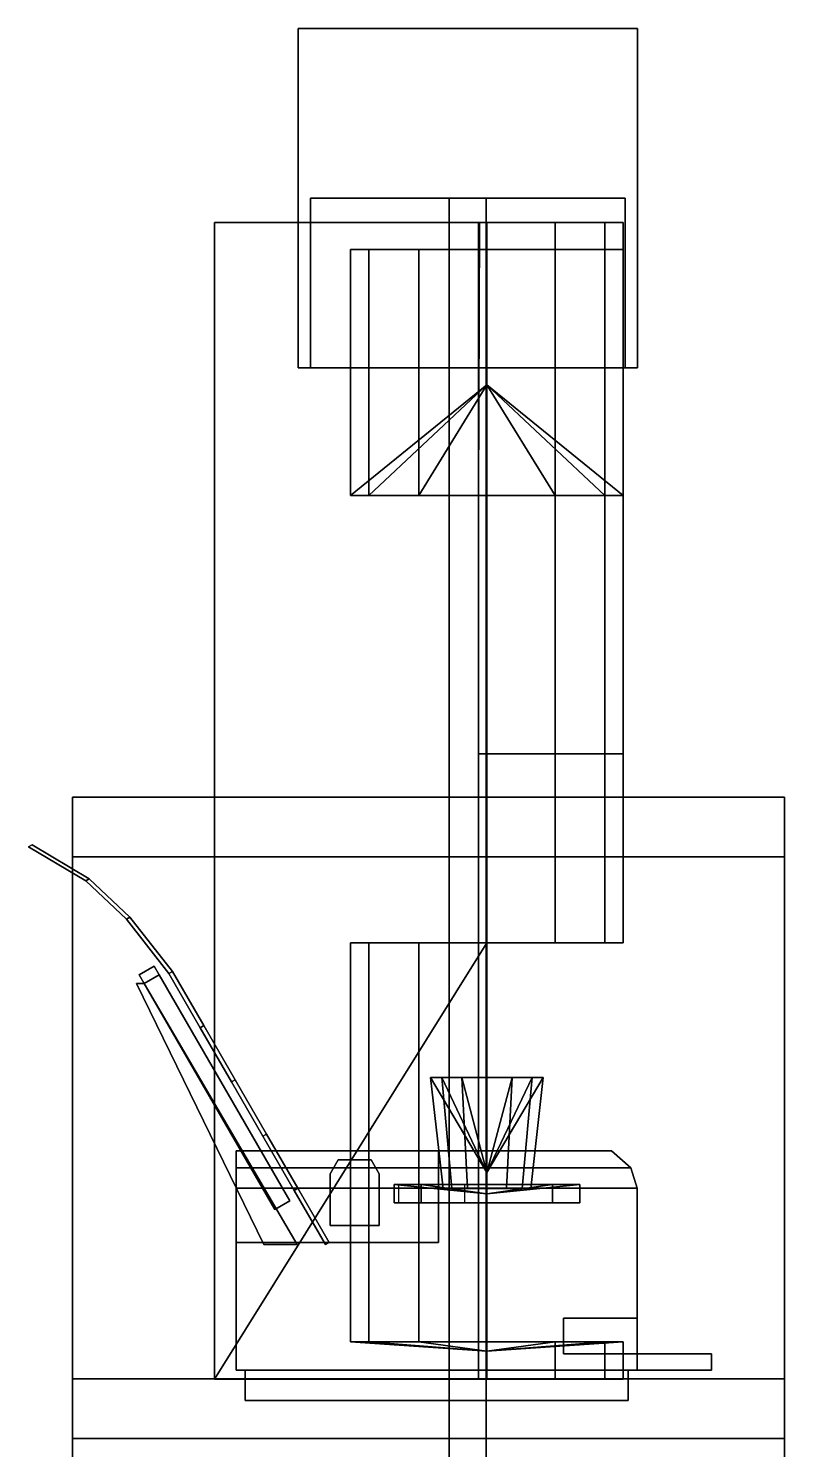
# Model space of a CAD drawing. Extents: x -252 to 252, y 0 to 101.
# Drawn here: x -247.13 to -225.05, y 41.83 to 83.36 of the extents above; entities that cross this region are included whole.
import ezdxf

# ---------------------------------------------------------------- set-up
doc = ezdxf.new("R2010")
doc.units = 0

msp = doc.modelspace()

# ---------------------------------------------------------------- linework, layer by layer
for points in [[(-239.258347, 83.360451, 31.306767), (-229.342545, 83.360451, 31.306767), (-229.342545, 73.444664, 31.306767), (-239.258347, 73.444664, 31.306767)], [(-239.258347, 83.360451, 21.390999), (-229.342545, 83.360451, 21.390999), (-229.342545, 83.360451, 31.306767), (-239.258347, 83.360451, 31.306767)], [(-239.258347, 73.444664, 21.390999), (-229.342545, 73.444664, 21.390999), (-229.342545, 83.360451, 21.390999), (-239.258347, 83.360451, 21.390999)], [(-239.258347, 83.360451, 21.390999), (-239.258347, 83.360451, 31.306767), (-239.258347, 73.444664, 31.306767), (-239.258347, 73.444664, 21.390999)], [(-229.342545, 83.360451, 31.306767), (-229.342545, 83.360451, 21.390999), (-229.342545, 73.444664, 21.390999), (-229.342545, 73.444664, 31.306767)], [(-238.8983, 78.397446, 30.946781), (-229.702591, 78.397446, 30.946781), (-229.702591, 78.397446, 21.751041), (-238.8983, 78.397446, 21.751041)], [(-238.8983, 78.397446, 21.751041), (-229.702591, 78.397446, 21.751041), (-229.702591, 73.444664, 21.751041), (-238.8983, 73.444664, 21.751041)], [(-229.702591, 78.397446, 30.946781), (-238.8983, 78.397446, 30.946781), (-238.8983, 73.444664, 30.946781), (-229.702591, 73.444664, 30.946781)], [(-238.8983, 78.397446, 30.946781), (-238.8983, 78.397446, 21.751041), (-238.8983, 73.444664, 21.751041), (-238.8983, 73.444664, 30.946781)], [(-234.840439, 78.402542, 26.888859), (-233.760483, 78.402542, 26.888859), (-233.760483, 0.795374, 26.888859), (-234.840439, 0.795374, 26.888859)], [(-233.760483, 78.402542, 25.808903), (-234.840439, 78.402542, 25.808903), (-234.840439, 0.795374, 25.808903), (-233.760483, 0.795374, 25.808903)], [(-234.840439, 78.402542, 25.808903), (-234.840439, 78.402542, 26.888859), (-234.840439, 0.795374, 26.888859), (-234.840439, 0.795374, 25.808903)], [(-233.760483, 78.402542, 26.888859), (-233.760483, 78.402542, 25.808903), (-233.760483, 0.795374, 25.808903), (-233.760483, 0.795374, 26.888859)], [(-229.702591, 78.397446, 21.751041), (-229.702591, 78.397446, 30.946781), (-229.702591, 73.444664, 30.946781), (-229.702591, 73.444664, 21.751041)], [(-241.703384, 77.684875, 114.894073), (-241.703384, 43.887341, 114.894073), (-241.703354, 43.887341, 98.901199), (-241.703354, 77.684875, 98.901199)], [(-241.703384, 77.684875, 114.894073), (-233.741776, 77.684875, 113.891876), (-233.741776, 77.684875, 114.894073)], [(-241.703384, 77.684875, 114.894073), (-233.741806, 77.684875, 105.930298), (-233.741776, 77.684875, 113.891876)], [(-233.961746, 77.684875, 104.236099), (-233.741806, 77.684875, 105.930298), (-241.703384, 77.684875, 114.894073)], [(-241.703354, 77.684875, 98.901199), (-233.961746, 77.684875, 104.236099), (-241.703384, 77.684875, 114.894073)], [(-241.703384, 77.684875, 114.894073), (-233.741776, 77.684875, 114.894073), (-233.741776, 56.64183, 114.894073), (-241.703384, 43.887341, 114.894073)], [(-233.741806, 77.684875, 98.901199), (-241.703354, 77.684875, 98.901199), (-241.703354, 43.887341, 98.901199), (-233.741806, 43.887341, 98.901199)], [(-233.961746, 77.684875, 104.236099), (-241.703354, 77.684875, 98.901199), (-233.992569, 77.684875, 100.777084)], [(-233.741806, 77.684875, 98.901199), (-233.992569, 77.684875, 100.777084), (-241.703354, 77.684875, 98.901199)], [(-233.992569, 77.684875, 100.777084), (-233.741776, 77.684875, 100.777084), (-233.741776, 69.715149, 100.777084), (-233.992569, 69.715149, 100.777084)], [(-233.992569, 69.715149, 104.257904), (-233.741776, 69.715149, 104.257889), (-233.741776, 77.684875, 104.257889), (-233.961746, 77.684875, 104.236099)], [(-233.992569, 77.684875, 100.777084), (-233.992569, 69.715149, 100.777084), (-233.992569, 69.715149, 104.257904), (-233.961746, 77.684875, 104.236099)], [(-233.992569, 77.684875, 100.777084), (-233.741806, 77.684875, 98.901199), (-233.741776, 77.684875, 100.777084)], [(-233.741806, 77.684875, 105.930298), (-233.961746, 77.684875, 104.236099), (-233.741776, 77.684875, 104.257889)], [(-233.741776, 77.684875, 104.257889), (-233.741776, 69.715149, 104.257889), (-233.741806, 69.715149, 105.930298), (-233.741806, 76.903999, 105.930298)], [(-233.741776, 69.715149, 100.777084), (-233.741806, 77.684875, 98.901199), (-233.741806, 43.887341, 98.901199), (-233.741776, 62.165161, 100.777084)], [(-233.741776, 69.715149, 100.777084), (-233.741776, 77.684875, 100.777084), (-233.741806, 77.684875, 98.901199)], [(-233.741776, 77.684875, 104.257889), (-233.741806, 76.903999, 105.930298), (-233.741806, 77.684875, 105.930298)], [(-231.751389, 76.903999, 106.463638), (-231.751389, 77.684875, 106.463638), (-233.741806, 77.684875, 105.930298), (-233.741806, 76.903999, 105.930298)], [(-233.741806, 77.684875, 105.930298), (-231.751389, 77.684875, 106.463638), (-231.751419, 77.684875, 113.358566), (-233.741776, 77.684875, 113.891876)], [(-233.741776, 76.903999, 113.891876), (-233.741776, 69.715149, 113.891876), (-233.741776, 77.684875, 114.894073)], [(-233.741776, 76.903999, 113.891876), (-233.741776, 77.684875, 114.894073), (-233.741776, 77.684875, 113.891876)], [(-233.741776, 77.684875, 114.894073), (-233.741776, 69.715149, 113.891876), (-233.741776, 62.165161, 113.891876), (-233.741776, 56.64183, 114.894073)], [(-233.741776, 76.903999, 113.891876), (-233.741776, 77.684875, 113.891876), (-231.751419, 77.684875, 113.358566), (-231.751419, 76.903999, 113.358566)], [(-231.751419, 76.903999, 113.358566), (-231.751419, 77.684875, 113.358566), (-230.294327, 77.684875, 111.901489), (-230.294327, 76.903999, 111.901489)], [(-231.751389, 77.684875, 106.463638), (-230.294327, 77.684875, 107.920685), (-230.294327, 77.684875, 111.901489), (-231.751419, 77.684875, 113.358566)], [(-230.294327, 76.903999, 107.920685), (-230.294327, 77.684875, 107.920685), (-231.751389, 77.684875, 106.463638), (-231.751389, 76.903999, 106.463638)], [(-230.294327, 76.903999, 111.901489), (-230.294327, 77.684875, 111.901489), (-229.761002, 77.684875, 109.911087), (-229.761002, 76.903999, 109.911087)], [(-229.761002, 76.903999, 109.911087), (-229.761002, 77.684875, 109.911087), (-230.294327, 77.684875, 107.920685), (-230.294327, 76.903999, 107.920685)], [(-230.294327, 77.684875, 111.901489), (-230.294327, 77.684875, 107.920685), (-229.761002, 77.684875, 109.911087)], [(-237.189285, 76.903999, 107.9207), (-237.189285, 69.715149, 107.9207), (-237.722549, 69.715149, 109.911087), (-237.722549, 76.903999, 109.911087)], [(-237.722549, 76.903999, 109.911087), (-237.722549, 69.715149, 109.911087), (-237.189255, 69.715149, 111.901489), (-237.189255, 76.903999, 111.901489)], [(-233.741776, 76.903999, 109.911087), (-237.189285, 76.903999, 107.9207), (-237.722549, 76.903999, 109.911087)], [(-233.741776, 76.903999, 109.911087), (-237.722549, 76.903999, 109.911087), (-237.189255, 76.903999, 111.901489)], [(-235.732193, 76.903999, 106.463638), (-235.732193, 69.715149, 106.463638), (-237.189285, 69.715149, 107.9207), (-237.189285, 76.903999, 107.9207)], [(-233.741776, 76.903999, 109.911087), (-235.732193, 76.903999, 106.463638), (-237.189285, 76.903999, 107.9207)], [(-237.189255, 76.903999, 111.901489), (-237.189255, 69.715149, 111.901489), (-235.732193, 69.715149, 113.358551), (-235.732193, 76.903999, 113.358551)], [(-233.741776, 76.903999, 109.911087), (-237.189255, 76.903999, 111.901489), (-235.732193, 76.903999, 113.358551)], [(-233.741806, 76.903999, 105.930298), (-233.741806, 69.715149, 105.930298), (-235.732193, 69.715149, 106.463638), (-235.732193, 76.903999, 106.463638)], [(-235.732193, 76.903999, 113.358551), (-235.732193, 69.715149, 113.358551), (-233.741776, 69.715149, 113.891876), (-233.741776, 76.903999, 113.891876)], [(-233.741776, 76.903999, 109.911087), (-235.732193, 76.903999, 113.358551), (-233.741776, 76.903999, 113.891876)], [(-233.741776, 76.903999, 109.911087), (-233.741806, 76.903999, 105.930298), (-235.732193, 76.903999, 106.463638)], [(-233.741806, 76.903999, 105.930298), (-233.741806, 69.715149, 105.930298), (-231.751389, 69.715149, 106.463638), (-231.751389, 76.903999, 106.463638)], [(-233.741776, 76.903999, 109.911087), (-231.751389, 76.903999, 106.463638), (-233.741806, 76.903999, 105.930298)], [(-231.751419, 76.903999, 113.358566), (-231.751419, 69.715149, 113.358566), (-233.741776, 69.715149, 113.891876), (-233.741776, 76.903999, 113.891876)], [(-233.741776, 76.903999, 109.911087), (-233.741776, 76.903999, 113.891876), (-231.751419, 76.903999, 113.358566)], [(-233.741776, 76.903999, 109.911087), (-231.751419, 76.903999, 113.358566), (-230.294327, 76.903999, 111.901489)], [(-233.741776, 76.903999, 109.911087), (-230.294327, 76.903999, 111.901489), (-229.761002, 76.903999, 109.911087)], [(-233.741776, 76.903999, 109.911087), (-229.761002, 76.903999, 109.911087), (-230.294327, 76.903999, 107.920685)], [(-233.741776, 76.903999, 109.911087), (-230.294327, 76.903999, 107.920685), (-231.751389, 76.903999, 106.463638)], [(-230.294327, 76.903999, 111.901489), (-230.294327, 69.715149, 111.901489), (-231.751419, 69.715149, 113.358566), (-231.751419, 76.903999, 113.358566)], [(-231.751389, 76.903999, 106.463638), (-231.751389, 69.715149, 106.463638), (-230.294327, 69.715149, 107.920685), (-230.294327, 76.903999, 107.920685)], [(-229.761002, 76.903999, 109.911087), (-229.761002, 69.715149, 109.911087), (-230.294327, 69.715149, 111.901489), (-230.294327, 76.903999, 111.901489)], [(-230.294327, 76.903999, 107.920685), (-230.294327, 69.715149, 107.920685), (-229.761002, 69.715149, 109.911087), (-229.761002, 76.903999, 109.911087)], [(-238.8983, 73.444664, 21.751041), (-229.702591, 73.444664, 21.751041), (-229.342545, 73.444664, 21.390999), (-239.258347, 73.444664, 21.390999)], [(-229.702591, 73.444664, 30.946781), (-238.8983, 73.444664, 30.946781), (-239.258347, 73.444664, 31.306767), (-229.342545, 73.444664, 31.306767)], [(-238.8983, 73.444664, 30.946781), (-238.8983, 73.444664, 21.751041), (-239.258347, 73.444664, 21.390999), (-239.258347, 73.444664, 31.306767)], [(-229.702591, 73.444664, 21.751041), (-229.702591, 73.444664, 30.946781), (-229.342545, 73.444664, 31.306767), (-229.342545, 73.444664, 21.390999)], [(-233.741776, 72.946381, 109.911087), (-237.189255, 69.715149, 111.901489), (-237.722549, 69.715149, 109.911087)], [(-233.741776, 72.946381, 109.911087), (-237.722549, 69.715149, 109.911087), (-237.189285, 69.715149, 107.9207)], [(-233.741776, 72.946381, 109.911087), (-237.189285, 69.715149, 107.9207), (-235.732193, 69.715149, 106.463638)], [(-233.741776, 72.946381, 109.911087), (-235.732193, 69.715149, 113.358551), (-237.189255, 69.715149, 111.901489)], [(-233.741776, 72.946381, 109.911087), (-233.741776, 69.715149, 113.891876), (-235.732193, 69.715149, 113.358551)], [(-233.741776, 72.946381, 109.911087), (-235.732193, 69.715149, 106.463638), (-233.741806, 69.715149, 105.930298)], [(-233.741776, 72.946381, 109.911087), (-233.741806, 69.715149, 105.930298), (-231.751389, 69.715149, 106.463638)], [(-233.741776, 72.946381, 109.911087), (-231.751389, 69.715149, 106.463638), (-230.294327, 69.715149, 107.920685)], [(-233.741776, 72.946381, 109.911087), (-230.294327, 69.715149, 107.920685), (-229.761002, 69.715149, 109.911087)], [(-233.741776, 72.946381, 109.911087), (-231.751419, 69.715149, 113.358566), (-233.741776, 69.715149, 113.891876)], [(-233.741776, 72.946381, 109.911087), (-230.294327, 69.715149, 111.901489), (-231.751419, 69.715149, 113.358566)], [(-233.741776, 72.946381, 109.911087), (-229.761002, 69.715149, 109.911087), (-230.294327, 69.715149, 111.901489)], [(-233.992569, 62.165161, 104.257904), (-233.741776, 62.165161, 104.257889), (-233.741776, 69.715149, 104.257889), (-233.992569, 69.715149, 104.257904)], [(-233.992569, 62.165161, 100.777084), (-233.992569, 62.165161, 104.257904), (-233.992569, 69.715149, 104.257904), (-233.992569, 69.715149, 100.777084)], [(-233.992569, 69.715149, 100.777084), (-233.741776, 69.715149, 100.777084), (-233.741776, 62.165161, 100.777084), (-233.992569, 62.165161, 100.777084)], [(-233.741776, 69.715149, 104.257889), (-233.741776, 62.165161, 104.257889), (-233.741806, 62.165161, 105.930298), (-233.741806, 69.715149, 105.930298)], [(-233.741806, 69.715149, 105.930298), (-233.741806, 62.165161, 105.930298), (-231.751389, 62.165161, 106.463638), (-231.751389, 69.715149, 106.463638)], [(-231.751419, 69.715149, 113.358566), (-231.751419, 62.165161, 113.358566), (-233.741776, 62.165161, 113.891876), (-233.741776, 69.715149, 113.891876)], [(-230.294327, 69.715149, 111.901489), (-230.294327, 62.165161, 111.901489), (-231.751419, 62.165161, 113.358566), (-231.751419, 69.715149, 113.358566)], [(-231.751389, 69.715149, 106.463638), (-231.751389, 62.165161, 106.463638), (-230.294327, 62.165161, 107.920685), (-230.294327, 69.715149, 107.920685)], [(-230.294327, 69.715149, 107.920685), (-230.294327, 62.165161, 107.920685), (-229.761002, 62.165161, 109.911087), (-229.761002, 69.715149, 109.911087)], [(-229.761002, 69.715149, 109.911087), (-229.761002, 62.165161, 109.911087), (-230.294327, 62.165161, 111.901489), (-230.294327, 69.715149, 111.901489)], [(-233.992569, 62.165161, 100.777084), (-233.741776, 62.165161, 100.777084), (-233.741776, 43.887341, 100.777084), (-233.992569, 43.887341, 100.777084)], [(-233.992569, 43.887341, 104.257904), (-233.741776, 43.887341, 104.257889), (-233.741776, 62.165161, 104.257889), (-233.992569, 62.165161, 104.257904)], [(-233.992569, 43.887341, 100.777084), (-233.992569, 43.887341, 104.257904), (-233.992569, 62.165161, 104.257904), (-233.992569, 62.165161, 100.777084)], [(-233.741806, 62.165161, 105.930298), (-233.741806, 56.642097, 105.930298), (-231.751389, 56.642097, 106.463638), (-231.751389, 62.165161, 106.463638)], [(-233.741776, 62.165161, 104.257889), (-233.741776, 43.887341, 104.257889), (-233.741806, 44.976269, 105.930298), (-233.741806, 56.642097, 105.930298)], [(-233.741776, 43.887341, 100.777084), (-233.741776, 62.165161, 100.777084), (-233.741806, 43.887341, 98.901199)], [(-233.741806, 62.165161, 105.930298), (-233.741776, 62.165161, 104.257889), (-233.741806, 56.642097, 105.930298)], [(-231.751419, 62.165161, 113.358566), (-231.751419, 56.642097, 113.358566), (-233.741776, 56.642097, 113.891876), (-233.741776, 62.165161, 113.891876)], [(-233.741776, 62.165161, 113.891876), (-233.741776, 56.642097, 113.891876), (-233.741776, 56.64183, 114.894073)], [(-230.294327, 62.165161, 111.901489), (-230.294327, 56.642097, 111.901489), (-231.751419, 56.642097, 113.358566), (-231.751419, 62.165161, 113.358566)], [(-231.751389, 62.165161, 106.463638), (-231.751389, 56.642097, 106.463638), (-230.294327, 56.642097, 107.920685), (-230.294327, 62.165161, 107.920685)], [(-229.761002, 62.165161, 109.911087), (-229.761002, 56.642097, 109.911087), (-230.294327, 56.642097, 111.901489), (-230.294327, 62.165161, 111.901489)], [(-230.294327, 62.165161, 107.920685), (-230.294327, 56.642097, 107.920685), (-229.761002, 56.642097, 109.911087), (-229.761002, 62.165161, 109.911087)], [(-245.846329, 59.150066, -166.610901), (-245.846298, 60.897991, -168.272003), (-245.846237, 60.897991, -97.531937), (-245.846329, 59.150066, -99.193039)], [(-245.846237, 60.897991, -97.531937), (-245.846237, -0.000244, -97.531937), (-245.846329, -0.000244, -99.193039), (-245.846329, 59.150066, -99.193039)], [(-245.846298, -0.000244, -166.610901), (-245.846298, -0.000244, -168.272003), (-245.846298, 60.897991, -168.272003), (-245.846329, 59.150066, -166.610901)], [(-245.846298, 60.897991, -168.272003), (-225.048813, 60.897991, -168.271973), (-225.048843, 60.897991, -97.531937), (-245.846237, 60.897991, -97.531937)], [(-245.846298, 60.897991, -168.272003), (-245.846298, -0.000244, -168.272003), (-225.048813, -0.000244, -168.271851), (-225.048813, 60.897991, -168.271973)], [(-245.846237, 60.897991, -97.531937), (-225.048843, 60.897991, -97.531937), (-225.048843, -0.000244, -97.531937), (-245.846237, -0.000244, -97.531937)], [(-225.048843, 60.897991, -97.531937), (-225.048782, 59.150066, -99.193039), (-225.048782, -0.000244, -99.193039), (-225.048843, -0.000244, -97.531937)], [(-225.048813, 60.897991, -168.271973), (-225.048813, 59.150066, -166.610901), (-225.048782, 59.150066, -99.193039), (-225.048843, 60.897991, -97.531937)], [(-225.048813, -0.000244, -166.610901), (-225.048813, 59.150066, -166.610901), (-225.048813, 60.897991, -168.271973), (-225.048813, -0.000244, -168.271851)], [(-247.133438, 59.440189, 72.179733), (-247.133438, 59.440189, 61.126709), (-247.028275, 59.500893, 61.126709), (-247.028275, 59.500893, 72.179733)], [(-245.356033, 58.510941, 61.126709), (-247.028275, 59.500893, 61.126709), (-247.133438, 59.440189, 61.126709), (-245.461166, 58.450233, 61.126709)], [(-247.028275, 59.500893, 72.179733), (-245.356033, 58.510941, 72.179733), (-245.461166, 58.450233, 72.179733), (-247.133438, 59.440189, 72.179733)], [(-245.461166, 58.450233, 72.179733), (-245.461166, 58.450233, 61.126709), (-247.133438, 59.440189, 61.126709), (-247.133438, 59.440189, 72.179733)], [(-247.028275, 59.500893, 72.179733), (-247.028275, 59.500893, 61.126709), (-245.356033, 58.510941, 61.126709), (-245.356033, 58.510941, 72.179733)], [(-245.846329, -0.000244, -99.193039), (-225.048782, -0.000244, -99.193039), (-225.048782, 59.150066, -99.193039), (-245.846329, 59.150066, -99.193039)], [(-225.048813, 59.150066, -166.610901), (-245.846329, 59.150066, -166.610901), (-245.846329, 59.150066, -99.193039), (-225.048782, 59.150066, -99.193039)], [(-245.846329, 59.150066, -166.610901), (-225.048813, 59.150066, -166.610901), (-225.048843, -0.000244, -166.631943), (-245.846237, -0.000244, -166.631943)], [(-244.167801, 57.387077, 61.126709), (-245.356033, 58.510941, 61.126709), (-245.461166, 58.450233, 61.126709), (-244.272964, 57.326374, 61.126709)], [(-245.356033, 58.510941, 72.179733), (-244.167801, 57.387077, 72.179733), (-244.272934, 57.326374, 72.179733), (-245.461166, 58.450233, 72.179733)], [(-244.272934, 57.326374, 72.179733), (-244.272964, 57.326374, 61.126709), (-245.461166, 58.450233, 61.126709), (-245.461166, 58.450233, 72.179733)], [(-245.356033, 58.510941, 72.179733), (-245.356033, 58.510941, 61.126709), (-244.167801, 57.387077, 61.126709), (-244.167801, 57.387077, 72.179733)], [(-242.926529, 55.802628, 61.126709), (-244.167801, 57.387077, 61.126709), (-244.272964, 57.326374, 61.126709), (-243.031662, 55.74192, 61.126709)], [(-243.031662, 55.74192, 72.179733), (-243.031662, 55.74192, 61.126709), (-244.272964, 57.326374, 61.126709), (-244.272934, 57.326374, 72.179733)], [(-244.167801, 57.387077, 72.179733), (-242.926529, 55.802628, 72.179733), (-243.031662, 55.74192, 72.179733), (-244.272934, 57.326374, 72.179733)], [(-244.167801, 57.387077, 72.179733), (-244.167801, 57.387077, 61.126709), (-242.926529, 55.802628, 61.126709), (-242.926529, 55.802628, 72.179733)], [(-233.741776, 56.64183, 114.894073), (-233.741776, 43.887341, 114.894073), (-241.703384, 43.887341, 114.894073)], [(-233.741776, 56.642361, 109.911087), (-237.189285, 56.642097, 107.9207), (-237.722549, 56.642097, 109.911087)], [(-233.741776, 56.642361, 109.911087), (-237.722549, 56.642097, 109.911087), (-237.189255, 56.642097, 111.901489)], [(-237.189285, 56.642097, 107.9207), (-237.189285, 44.976269, 107.9207), (-237.722549, 44.976269, 109.911087), (-237.722549, 56.642097, 109.911087)], [(-237.722549, 56.642097, 109.911087), (-237.722549, 44.976269, 109.911087), (-237.189255, 44.976269, 111.901489), (-237.189255, 56.642097, 111.901489)], [(-233.741776, 56.642361, 109.911087), (-235.732193, 56.642097, 106.463638), (-237.189285, 56.642097, 107.9207)], [(-235.732193, 56.642097, 106.463638), (-235.732193, 44.976269, 106.463638), (-237.189285, 44.976269, 107.9207), (-237.189285, 56.642097, 107.9207)], [(-233.741776, 56.642361, 109.911087), (-237.189255, 56.642097, 111.901489), (-235.732193, 56.642097, 113.358551)], [(-237.189255, 56.642097, 111.901489), (-237.189255, 44.976269, 111.901489), (-235.732193, 44.976269, 113.358551), (-235.732193, 56.642097, 113.358551)], [(-233.741776, 56.642361, 109.911087), (-233.741806, 56.642097, 105.930298), (-235.732193, 56.642097, 106.463638)], [(-233.741776, 56.642361, 109.911087), (-235.732193, 56.642097, 113.358551), (-233.741776, 56.642097, 113.891876)], [(-233.741806, 56.642097, 105.930298), (-233.741806, 44.976269, 105.930298), (-235.732193, 44.976269, 106.463638), (-235.732193, 56.642097, 106.463638)], [(-235.732193, 56.642097, 113.358551), (-235.732193, 44.976269, 113.358551), (-233.741776, 44.976269, 113.891876), (-233.741776, 56.642097, 113.891876)], [(-233.741776, 56.642361, 109.911087), (-231.751389, 56.642097, 106.463638), (-233.741806, 56.642097, 105.930298)], [(-233.741776, 56.642361, 109.911087), (-233.741776, 56.642097, 113.891876), (-231.751419, 56.642097, 113.358566)], [(-233.741776, 56.642361, 109.911087), (-231.751419, 56.642097, 113.358566), (-230.294327, 56.642097, 111.901489)], [(-233.741776, 56.642361, 109.911087), (-230.294327, 56.642097, 111.901489), (-229.761002, 56.642097, 109.911087)], [(-233.741776, 56.642361, 109.911087), (-229.761002, 56.642097, 109.911087), (-230.294327, 56.642097, 107.920685)], [(-233.741776, 56.642361, 109.911087), (-230.294327, 56.642097, 107.920685), (-231.751389, 56.642097, 106.463638)], [(-233.741776, 56.642097, 113.891876), (-233.741776, 44.976269, 113.891876), (-233.741776, 43.887341, 114.894073), (-233.741776, 56.64183, 114.894073)], [(-243.899673, 55.70295, 75.589355), (-243.899673, 55.70295, 57.717102), (-243.460983, 55.956123, 57.717102), (-243.460983, 55.956123, 75.589355)], [(-243.460983, 55.956123, 57.717102), (-243.899673, 55.70295, 57.717102), (-243.754471, 55.451466, 57.557144), (-243.315811, 55.704697, 57.557144)], [(-243.899673, 55.70295, 75.589355), (-243.460983, 55.956123, 75.589355), (-243.315811, 55.704697, 75.749313), (-243.754471, 55.451466, 75.749313)], [(-243.899673, 55.70295, 57.717102), (-243.899673, 55.70295, 75.589355), (-243.754471, 55.451466, 75.749313), (-243.754471, 55.451466, 57.557144)], [(-239.498978, 49.093666, 57.557144), (-243.315811, 55.704697, 57.557144), (-243.754471, 55.451466, 57.557144), (-239.937576, 48.840435, 57.557144)], [(-243.315811, 55.704697, 75.749313), (-239.498978, 49.093666, 75.749313), (-239.937576, 48.840435, 75.749313), (-243.754471, 55.451466, 75.749313)], [(-243.460983, 55.956123, 75.589355), (-243.460983, 55.956123, 57.717102), (-243.315811, 55.704697, 57.557144), (-243.315811, 55.704697, 75.749313)], [(-243.315811, 55.704697, 75.749313), (-243.315811, 55.704697, 57.557144), (-239.498978, 49.093666, 57.557144), (-239.498978, 49.093666, 75.749313)], [(-242.011734, 54.21817, 61.126709), (-242.926529, 55.802628, 61.126709), (-243.031662, 55.74192, 61.126709), (-242.116898, 54.157471, 61.126709)], [(-242.926529, 55.802628, 72.179733), (-242.011734, 54.21817, 72.179733), (-242.116867, 54.157471, 72.179733), (-243.031662, 55.74192, 72.179733)], [(-242.116867, 54.157471, 72.179733), (-242.116898, 54.157471, 61.126709), (-243.031662, 55.74192, 61.126709), (-243.031662, 55.74192, 72.179733)], [(-242.926529, 55.802628, 72.179733), (-242.926529, 55.802628, 61.126709), (-242.011734, 54.21817, 61.126709), (-242.011734, 54.21817, 72.179733)], [(-243.976151, 55.451469, 58.999939), (-243.976151, 55.451469, 58.24588), (-243.754471, 55.451469, 58.24588), (-243.754471, 55.451469, 58.999939)], [(-240.258621, 47.819653, 58.999939), (-240.258621, 47.819653, 58.24588), (-243.976151, 55.451469, 58.24588), (-243.976151, 55.451469, 58.999939)], [(-243.754471, 55.451469, 58.24588), (-243.976151, 55.451469, 58.24588), (-240.258621, 47.819653, 58.24588), (-239.287552, 47.81966, 58.24588)], [(-243.976151, 55.451469, 58.999939), (-243.754471, 55.451469, 58.999939), (-239.287552, 47.81966, 58.999939), (-240.258621, 47.819653, 58.999939)], [(-243.976151, 55.451469, 62.203568), (-243.976151, 55.451469, 61.449509), (-243.754471, 55.451469, 61.449509), (-243.754471, 55.451469, 62.203568)], [(-240.258621, 47.819653, 62.203568), (-240.258621, 47.819653, 61.449509), (-243.976151, 55.451469, 61.449509), (-243.976151, 55.451469, 62.203568)], [(-243.754471, 55.451469, 61.449509), (-243.976151, 55.451469, 61.449509), (-240.258621, 47.819653, 61.449509), (-239.287552, 47.81966, 61.449509)], [(-243.976151, 55.451469, 62.203568), (-243.754471, 55.451469, 62.203568), (-239.287552, 47.81966, 62.203568), (-240.258621, 47.819653, 62.203568)], [(-243.976151, 55.451469, 65.407181), (-243.976151, 55.451469, 64.653122), (-243.754471, 55.451469, 64.653122), (-243.754471, 55.451469, 65.407181)], [(-240.258621, 47.819653, 65.407181), (-240.258621, 47.819653, 64.653122), (-243.976151, 55.451469, 64.653122), (-243.976151, 55.451469, 65.407181)], [(-243.754471, 55.451469, 64.653122), (-243.976151, 55.451469, 64.653122), (-240.258621, 47.819653, 64.653122), (-239.287552, 47.81966, 64.653122)], [(-243.976151, 55.451469, 65.407181), (-243.754471, 55.451469, 65.407181), (-239.287552, 47.81966, 65.407181), (-240.258621, 47.819653, 65.407181)], [(-243.976151, 55.451469, 68.610779), (-243.976151, 55.451469, 67.85672), (-243.754471, 55.451469, 67.85672), (-243.754471, 55.451469, 68.610779)], [(-240.258621, 47.819653, 68.610779), (-240.258621, 47.819653, 67.85672), (-243.976151, 55.451469, 67.85672), (-243.976151, 55.451469, 68.610779)], [(-243.754471, 55.451469, 67.85672), (-243.976151, 55.451469, 67.85672), (-240.258621, 47.819653, 67.85672), (-239.287552, 47.81966, 67.85672)], [(-243.976151, 55.451469, 68.610779), (-243.754471, 55.451469, 68.610779), (-239.287552, 47.81966, 68.610779), (-240.258621, 47.819653, 68.610779)], [(-243.976151, 55.451469, 71.814407), (-243.976151, 55.451469, 71.060349), (-243.754471, 55.451469, 71.060349), (-243.754471, 55.451469, 71.814407)], [(-240.258621, 47.819653, 71.814407), (-240.258621, 47.819653, 71.060349), (-243.976151, 55.451469, 71.060349), (-243.976151, 55.451469, 71.814407)], [(-243.754471, 55.451469, 71.060349), (-243.976151, 55.451469, 71.060349), (-240.258621, 47.819653, 71.060349), (-239.287552, 47.81966, 71.060349)], [(-243.976151, 55.451469, 71.814407), (-243.754471, 55.451469, 71.814407), (-239.287552, 47.81966, 71.814407), (-240.258621, 47.819653, 71.814407)], [(-243.976151, 55.451469, 75.018021), (-243.976151, 55.451469, 74.263962), (-243.754471, 55.451469, 74.263962), (-243.754471, 55.451469, 75.018021)], [(-240.258621, 47.819653, 75.018021), (-240.258621, 47.819653, 74.263962), (-243.976151, 55.451469, 74.263962), (-243.976151, 55.451469, 75.018021)], [(-243.754471, 55.451469, 74.263962), (-243.976151, 55.451469, 74.263962), (-240.258621, 47.819653, 74.263962), (-239.287552, 47.81966, 74.263962)], [(-243.976151, 55.451469, 75.018021), (-243.754471, 55.451469, 75.018021), (-239.287552, 47.81966, 75.018021), (-240.258621, 47.819653, 75.018021)], [(-239.937576, 48.840435, 75.749313), (-239.937576, 48.840435, 57.557144), (-243.754471, 55.451466, 57.557144), (-243.754471, 55.451466, 75.749313)], [(-241.096939, 52.63372, 61.126709), (-242.011734, 54.21817, 61.126709), (-242.116898, 54.157471, 61.126709), (-241.202103, 52.573013, 61.126709)], [(-241.202103, 52.573013, 72.179733), (-241.202103, 52.573013, 61.126709), (-242.116898, 54.157471, 61.126709), (-242.116867, 54.157471, 72.179733)], [(-242.011734, 54.21817, 72.179733), (-241.096939, 52.63372, 72.179733), (-241.202103, 52.573013, 72.179733), (-242.116867, 54.157471, 72.179733)], [(-242.011734, 54.21817, 72.179733), (-242.011734, 54.21817, 61.126709), (-241.096939, 52.63372, 61.126709), (-241.096939, 52.63372, 72.179733)], [(-240.182175, 51.049263, 61.126709), (-241.096939, 52.63372, 61.126709), (-241.202103, 52.573013, 61.126709), (-240.287308, 50.98856, 61.126709)], [(-241.096939, 52.63372, 72.179733), (-240.182144, 51.049263, 72.179733), (-240.287308, 50.98856, 72.179733), (-241.202103, 52.573013, 72.179733)], [(-240.287308, 50.98856, 72.179733), (-240.287308, 50.98856, 61.126709), (-241.202103, 52.573013, 61.126709), (-241.202103, 52.573013, 72.179733)], [(-241.096939, 52.63372, 72.179733), (-241.096939, 52.63372, 61.126709), (-240.182175, 51.049263, 61.126709), (-240.182144, 51.049263, 72.179733)], [(-235.388962, 52.705002, 109.535141), (-235.024033, 49.454483, 109.618423), (-234.312454, 49.454483, 108.726105), (-234.474838, 52.705002, 108.388885)], [(-233.741776, 49.921726, 109.911087), (-235.388962, 52.705002, 109.535141), (-234.474838, 52.705002, 108.388885)], [(-235.062698, 52.705002, 110.964493), (-234.770096, 49.454483, 110.731125), (-235.024033, 49.454483, 109.618423), (-235.388962, 52.705002, 109.535141)], [(-233.741776, 49.921726, 109.911087), (-235.062698, 52.705002, 110.964493), (-235.388962, 52.705002, 109.535141)], [(-233.741776, 52.705002, 111.600616), (-233.741806, 49.454483, 111.226318), (-234.770096, 49.454483, 110.731125), (-235.062698, 52.705002, 110.964493)], [(-233.741776, 49.921726, 109.911087), (-233.741776, 52.705002, 111.600616), (-235.062698, 52.705002, 110.964493)], [(-234.474838, 52.705002, 108.388885), (-234.312454, 49.454483, 108.726105), (-233.171158, 49.454483, 108.72612), (-233.008743, 52.705002, 108.388885)], [(-233.741776, 49.921726, 109.911087), (-234.474838, 52.705002, 108.388885), (-233.008743, 52.705002, 108.388885)], [(-232.420853, 52.705002, 110.964493), (-232.713516, 49.454483, 110.731125), (-233.741806, 49.454483, 111.226318), (-233.741776, 52.705002, 111.600616)], [(-233.741776, 49.921726, 109.911087), (-232.420853, 52.705002, 110.964493), (-233.741776, 52.705002, 111.600616)], [(-233.741776, 49.921726, 109.911087), (-232.09462, 52.705002, 109.535141), (-232.420853, 52.705002, 110.964493)], [(-233.741776, 49.921726, 109.911087), (-233.008743, 52.705002, 108.388885), (-232.09462, 52.705002, 109.535141)], [(-233.008743, 52.705002, 108.388885), (-233.171158, 49.454483, 108.72612), (-232.459518, 49.454483, 109.618423), (-232.09462, 52.705002, 109.535141)], [(-232.09462, 52.705002, 109.535141), (-232.459518, 49.454483, 109.618423), (-232.713516, 49.454483, 110.731125), (-232.420853, 52.705002, 110.964493)], [(-239.26738, 49.464813, 61.126709), (-240.182175, 51.049263, 61.126709), (-240.287308, 50.98856, 61.126709), (-239.372513, 49.404106, 61.126709)], [(-240.182144, 51.049263, 72.179733), (-239.26738, 49.464813, 72.179733), (-239.372513, 49.404106, 72.179733), (-240.287308, 50.98856, 72.179733)], [(-239.372513, 49.404106, 72.179733), (-239.372513, 49.404106, 61.126709), (-240.287308, 50.98856, 61.126709), (-240.287308, 50.98856, 72.179733)], [(-240.182144, 51.049263, 72.179733), (-240.182175, 51.049263, 61.126709), (-239.26738, 49.464813, 61.126709), (-239.26738, 49.464813, 72.179733)], [(-241.070724, 50.554928, 75.749313), (-241.070694, 49.467072, 78.516556), (-241.070694, 44.149246, 78.516556), (-241.070724, 47.877937, 75.749313)], [(-241.070694, 50.554928, 78.516556), (-241.070694, 50.06147, 78.516556), (-241.070694, 49.467072, 78.516556), (-241.070724, 50.554928, 75.749313)], [(-241.070724, 47.877937, 75.749313), (-235.156509, 47.877937, 75.749313), (-235.156509, 50.554928, 75.749313), (-241.070724, 50.554928, 75.749313)], [(-241.070694, 50.554928, 78.516556), (-241.070724, 50.554928, 75.749313), (-235.156509, 50.554928, 75.749313), (-230.101028, 50.554928, 78.516556)], [(-241.070694, 50.061466, 54.789902), (-241.070694, 50.554928, 54.789902), (-241.070694, 50.554928, 57.557144), (-241.070694, 47.877937, 57.557144)], [(-241.070694, 50.554928, 57.557144), (-235.156479, 50.554928, 57.557144), (-235.156479, 47.877937, 57.557144), (-241.070694, 47.877937, 57.557144)], [(-230.101028, 50.554928, 54.789902), (-241.070694, 50.554928, 54.789902), (-241.070694, 50.061466, 54.789902), (-229.543686, 50.06147, 54.789902)], [(-241.070694, 50.554928, 78.516556), (-230.101028, 50.554928, 78.516556), (-229.543686, 50.061466, 78.516556), (-241.070694, 50.06147, 78.516556)], [(-235.156479, 50.554928, 57.557144), (-241.070694, 50.554928, 57.557144), (-241.070694, 50.554928, 54.789902), (-230.101028, 50.554928, 54.789902)], [(-238.090042, 50.295547, 57.557144), (-238.090042, 50.295547, 75.749313), (-238.315872, 49.882919, 75.749313), (-238.315872, 49.882919, 57.557144)], [(-238.090042, 50.295547, 75.749313), (-238.090042, 50.295547, 57.557144), (-237.119217, 50.295547, 57.557144), (-237.119217, 50.295547, 75.749313)], [(-237.119217, 50.295547, 75.749313), (-237.119217, 50.295547, 57.557144), (-236.893387, 49.882919, 57.557144), (-236.893417, 49.882919, 75.749313)], [(-235.156509, 50.554928, 75.749313), (-235.156509, 47.877937, 75.749313), (-235.156479, 47.877937, 57.557144), (-235.156479, 50.554928, 57.557144)], [(-233.936234, 50.554928, 75.749313), (-235.156509, 50.554928, 75.749313), (-235.156479, 50.554928, 57.557144), (-233.936203, 50.554928, 57.557144)], [(-230.101028, 50.554928, 78.516556), (-235.156509, 50.554928, 75.749313), (-233.936234, 50.554928, 75.749313)], [(-233.936203, 50.554928, 57.557144), (-235.156479, 50.554928, 57.557144), (-230.101028, 50.554928, 54.789902)], [(-230.101028, 50.554928, 75.749313), (-230.101028, 50.554928, 78.516556), (-233.936234, 50.554928, 75.749313)], [(-233.936203, 50.554928, 57.557144), (-230.101028, 50.554928, 57.557144), (-230.101028, 50.554928, 75.749313), (-233.936234, 50.554928, 75.749313)], [(-230.101028, 50.554928, 54.789902), (-230.101028, 50.554928, 57.557144), (-233.936203, 50.554928, 57.557144)], [(-230.101028, 50.554928, 57.557144), (-229.543686, 50.061466, 57.557144), (-229.543686, 50.061466, 75.749313), (-230.101028, 50.554928, 75.749313)], [(-230.101028, 50.554928, 57.557144), (-230.101028, 50.554928, 54.789902), (-229.543686, 50.06147, 54.789902), (-229.543686, 50.061466, 57.557144)], [(-230.101028, 50.554928, 78.516556), (-230.101028, 50.554928, 75.749313), (-229.543686, 50.061466, 75.749313), (-229.543686, 50.061466, 78.516556)], [(-229.543686, 50.06147, 54.789902), (-241.070694, 50.061466, 54.789902), (-241.070755, 49.467072, 54.789902), (-229.353134, 49.467072, 54.789902)], [(-241.070694, 44.149246, 54.789902), (-241.070755, 49.467072, 54.789902), (-241.070694, 50.061466, 54.789902), (-241.070694, 47.877937, 57.557144)], [(-241.070694, 50.06147, 78.516556), (-229.543686, 50.061466, 78.516556), (-229.353134, 49.467072, 78.516556), (-241.070694, 49.467072, 78.516556)], [(-238.315872, 48.378784, 75.749313), (-238.315872, 48.378784, 57.557144), (-238.315872, 49.882919, 57.557144), (-238.315872, 49.882919, 75.749313)], [(-236.893417, 49.882919, 75.749313), (-236.893387, 49.882919, 57.557144), (-236.893387, 48.378784, 57.557144), (-236.893417, 48.378784, 75.749313)], [(-229.543686, 50.061466, 57.557144), (-229.543686, 50.06147, 54.789902), (-229.353134, 49.467072, 54.789902), (-229.353134, 49.467072, 57.557144)], [(-229.353134, 49.467072, 57.557144), (-229.353134, 49.467072, 75.749313), (-229.543686, 50.061466, 75.749313), (-229.543686, 50.061466, 57.557144)], [(-229.543686, 50.061466, 78.516556), (-229.543686, 50.061466, 75.749313), (-229.353134, 49.467072, 75.749313), (-229.353134, 49.467072, 78.516556)], [(-229.353134, 49.467072, 54.789902), (-241.070755, 49.467072, 54.789902), (-241.070694, 44.149246, 54.789902), (-229.353134, 44.149246, 54.789902)], [(-241.070694, 49.467072, 78.516556), (-229.353134, 49.467072, 78.516556), (-229.353134, 44.149246, 78.516556), (-241.070694, 44.149246, 78.516556)], [(-238.352585, 47.88036, 61.126709), (-239.26738, 49.464813, 61.126709), (-239.372513, 49.404106, 61.126709), (-238.457718, 47.819653, 61.126709)], [(-239.26738, 49.464813, 72.179733), (-238.352585, 47.88036, 72.179733), (-238.457718, 47.819653, 72.179733), (-239.372513, 49.404106, 72.179733)], [(-239.26738, 49.464813, 72.179733), (-239.26738, 49.464813, 61.126709), (-238.352585, 47.88036, 61.126709), (-238.352585, 47.88036, 72.179733)], [(-236.453201, 49.571037, 109.911102), (-236.453201, 49.037991, 109.911102), (-235.659073, 49.037991, 107.993835), (-235.659073, 49.571037, 107.993835)], [(-233.741776, 49.302605, 109.911087), (-236.453201, 49.571037, 109.911102), (-235.659073, 49.571037, 107.993835)], [(-235.659042, 49.571037, 111.828369), (-235.659042, 49.037991, 111.828369), (-236.453201, 49.037991, 109.911102), (-236.453201, 49.571037, 109.911102)], [(-233.741776, 49.302605, 109.911087), (-235.659042, 49.571037, 111.828369), (-236.453201, 49.571037, 109.911102)], [(-234.39769, 49.571037, 105.616211), (-233.741806, 49.571037, 107.199661), (-235.659073, 49.571037, 107.993835), (-236.314957, 49.571037, 106.410355)], [(-236.314957, 49.571037, 106.410355), (-235.659073, 49.571037, 107.993835), (-235.659073, 49.037991, 107.993835), (-236.314957, 49.037991, 106.410355)], [(-233.741776, 49.302605, 109.911087), (-235.659073, 49.571037, 107.993835), (-233.741806, 49.571037, 107.199661)], [(-233.741776, 49.571037, 112.622513), (-233.741776, 49.037991, 112.622513), (-235.659042, 49.037991, 111.828369), (-235.659042, 49.571037, 111.828369)], [(-233.741776, 49.302605, 109.911087), (-233.741776, 49.571037, 112.622513), (-235.659042, 49.571037, 111.828369)], [(-233.741776, 49.454483, 109.911087), (-234.312454, 49.454483, 108.726105), (-235.024033, 49.454483, 109.618423)], [(-233.741776, 49.454483, 109.911087), (-235.024033, 49.454483, 109.618423), (-234.770096, 49.454483, 110.731125)], [(-233.741776, 49.454483, 109.911087), (-234.770096, 49.454483, 110.731125), (-233.741806, 49.454483, 111.226318)], [(-234.39769, 49.037991, 105.616211), (-233.741806, 49.037991, 107.199661), (-233.741806, 49.571037, 107.199661), (-234.39769, 49.571037, 105.616211)], [(-233.741776, 49.454483, 109.911087), (-233.171158, 49.454483, 108.72612), (-234.312454, 49.454483, 108.726105)], [(-233.741806, 49.571037, 107.199661), (-233.741806, 49.037991, 107.199661), (-231.824539, 49.037991, 107.99382), (-231.824539, 49.571037, 107.99382)], [(-233.741776, 49.302605, 109.911087), (-233.741806, 49.571037, 107.199661), (-231.824539, 49.571037, 107.99382)], [(-233.741776, 49.454483, 109.911087), (-233.741806, 49.454483, 111.226318), (-232.713516, 49.454483, 110.731125)], [(-231.824509, 49.571037, 111.828369), (-231.824509, 49.037991, 111.828369), (-233.741776, 49.037991, 112.622513), (-233.741776, 49.571037, 112.622513)], [(-233.741776, 49.302605, 109.911087), (-231.824539, 49.571037, 107.99382), (-231.03035, 49.571037, 109.911087)], [(-233.741776, 49.302605, 109.911087), (-231.03035, 49.571037, 109.911087), (-231.824509, 49.571037, 111.828369)], [(-233.741776, 49.302605, 109.911087), (-231.824509, 49.571037, 111.828369), (-233.741776, 49.571037, 112.622513)], [(-233.741776, 49.454483, 109.911087), (-232.713516, 49.454483, 110.731125), (-232.459518, 49.454483, 109.618423)], [(-233.741776, 49.454483, 109.911087), (-232.459518, 49.454483, 109.618423), (-233.171158, 49.454483, 108.72612)], [(-231.824539, 49.571037, 107.99382), (-231.824539, 49.037991, 107.99382), (-231.03035, 49.037991, 109.911087), (-231.03035, 49.571037, 109.911087)], [(-231.03035, 49.571037, 109.911087), (-231.03035, 49.037991, 109.911087), (-231.824509, 49.037991, 111.828369), (-231.824509, 49.571037, 111.828369)], [(-229.353134, 49.467072, 57.557144), (-229.353134, 49.467072, 54.789902), (-229.353134, 44.149246, 54.789902), (-229.353134, 45.668991, 57.557144)], [(-229.353134, 49.467072, 78.516556), (-229.353134, 49.467072, 75.749313), (-229.353134, 45.668991, 75.749313), (-229.353134, 44.149246, 78.516556)], [(-229.353134, 45.668991, 57.557144), (-229.353134, 45.668991, 75.749313), (-229.353134, 49.467072, 75.749313), (-229.353134, 49.467072, 57.557144)], [(-239.498978, 49.093666, 75.749313), (-239.498978, 49.093666, 57.557144), (-239.937576, 48.840435, 57.557144), (-239.937576, 48.840435, 75.749313)], [(-238.457718, 47.819653, 72.179733), (-238.457718, 47.819653, 61.126709), (-239.372513, 49.404106, 61.126709), (-239.372513, 49.404106, 72.179733)], [(-233.741776, 49.038258, 109.911087), (-235.659073, 49.037991, 107.993835), (-236.453201, 49.037991, 109.911102)], [(-233.741776, 49.038258, 109.911087), (-236.453201, 49.037991, 109.911102), (-235.659042, 49.037991, 111.828369)], [(-236.314957, 49.037991, 106.410355), (-235.659073, 49.037991, 107.993835), (-233.741806, 49.037991, 107.199661), (-234.39769, 49.037991, 105.616211)], [(-233.741776, 49.038258, 109.911087), (-233.741806, 49.037991, 107.199661), (-235.659073, 49.037991, 107.993835)], [(-233.741776, 49.038258, 109.911087), (-235.659042, 49.037991, 111.828369), (-233.741776, 49.037991, 112.622513)], [(-233.741776, 49.038258, 109.911087), (-231.824539, 49.037991, 107.99382), (-233.741806, 49.037991, 107.199661)], [(-233.741776, 49.038258, 109.911087), (-233.741776, 49.037991, 112.622513), (-231.824509, 49.037991, 111.828369)], [(-233.741776, 49.038258, 109.911087), (-231.824509, 49.037991, 111.828369), (-231.03035, 49.037991, 109.911087)], [(-233.741776, 49.038258, 109.911087), (-231.03035, 49.037991, 109.911087), (-231.824539, 49.037991, 107.99382)], [(-236.893417, 48.378784, 75.749313), (-236.893387, 48.378784, 57.557144), (-238.315872, 48.378784, 57.557144), (-238.315872, 48.378784, 75.749313)], [(-241.070724, 47.877937, 75.749313), (-241.070694, 44.149246, 78.516556), (-241.070694, 44.149246, 54.789902), (-241.070694, 47.877937, 57.557144)], [(-241.070694, 47.877937, 57.557144), (-235.156479, 47.877937, 57.557144), (-235.156509, 47.877937, 75.749313), (-241.070724, 47.877937, 75.749313)], [(-239.287552, 47.81966, 58.999939), (-239.287552, 47.81966, 58.24588), (-240.258621, 47.819653, 58.24588), (-240.258621, 47.819653, 58.999939)], [(-239.287552, 47.81966, 62.203568), (-239.287552, 47.81966, 61.449509), (-240.258621, 47.819653, 61.449509), (-240.258621, 47.819653, 62.203568)], [(-239.287552, 47.81966, 65.407181), (-239.287552, 47.81966, 64.653122), (-240.258621, 47.819653, 64.653122), (-240.258621, 47.819653, 65.407181)], [(-239.287552, 47.81966, 68.610779), (-239.287552, 47.81966, 67.85672), (-240.258621, 47.819653, 67.85672), (-240.258621, 47.819653, 68.610779)], [(-239.287552, 47.81966, 71.814407), (-239.287552, 47.81966, 71.060349), (-240.258621, 47.819653, 71.060349), (-240.258621, 47.819653, 71.814407)], [(-239.287552, 47.81966, 75.018021), (-239.287552, 47.81966, 74.263962), (-240.258621, 47.819653, 74.263962), (-240.258621, 47.819653, 75.018021)], [(-238.352585, 47.88036, 72.179733), (-238.352585, 47.88036, 61.126709), (-238.457718, 47.819653, 61.126709), (-238.457718, 47.819653, 72.179733)], [(-231.506271, 44.626461, 57.557144), (-231.506302, 44.626461, 75.749313), (-231.506302, 45.668991, 75.749313), (-231.506271, 45.668991, 57.557144)], [(-231.506271, 45.668991, 57.557144), (-231.506302, 45.668991, 75.749313), (-229.353134, 45.668991, 75.749313), (-229.353134, 45.668991, 57.557144)], [(-231.506302, 45.668991, 75.749313), (-231.506302, 44.626461, 75.749313), (-229.353134, 44.626461, 75.749313), (-229.353134, 45.668991, 75.749313)], [(-231.506271, 44.626461, 57.557144), (-231.506271, 45.668991, 57.557144), (-229.353134, 45.668991, 57.557144), (-229.353134, 44.626461, 57.557144)], [(-229.353134, 44.149246, 54.789902), (-229.353134, 44.626461, 57.557144), (-229.353134, 45.668991, 57.557144)], [(-229.353134, 44.149246, 78.516556), (-229.353134, 45.668991, 75.749313), (-229.353134, 44.626461, 75.749313)], [(-233.741776, 44.702515, 109.911087), (-237.189255, 44.976269, 111.901489), (-237.722549, 44.976269, 109.911087)], [(-233.741776, 44.702515, 109.911087), (-237.722549, 44.976269, 109.911087), (-237.189285, 44.976269, 107.9207)], [(-233.741776, 44.702515, 109.911087), (-237.189285, 44.976269, 107.9207), (-235.732193, 44.976269, 106.463638)], [(-233.741776, 44.702515, 109.911087), (-235.732193, 44.976269, 113.358551), (-237.189255, 44.976269, 111.901489)], [(-233.741776, 44.702515, 109.911087), (-233.741776, 44.976269, 113.891876), (-235.732193, 44.976269, 113.358551)], [(-233.741776, 44.702515, 109.911087), (-235.732193, 44.976269, 106.463638), (-233.741806, 44.976269, 105.930298)], [(-233.741806, 44.976269, 105.930298), (-233.741776, 43.887341, 104.257889), (-233.741806, 43.887341, 105.930298)], [(-233.741806, 44.976269, 105.930298), (-233.741806, 43.887341, 105.930298), (-231.751389, 43.887341, 106.463638), (-231.751389, 44.976269, 106.463638)], [(-233.741776, 44.702515, 109.911087), (-233.741806, 44.976269, 105.930298), (-231.751389, 44.976269, 106.463638)], [(-233.741776, 44.976269, 113.891876), (-233.741776, 43.887341, 113.891876), (-233.741776, 43.887341, 114.894073)], [(-231.751419, 44.976269, 113.358566), (-231.751419, 43.887341, 113.358566), (-233.741776, 43.887341, 113.891876), (-233.741776, 44.976269, 113.891876)], [(-233.741776, 44.702515, 109.911087), (-229.761002, 44.976269, 109.911087), (-230.294327, 44.976269, 111.901489)], [(-233.741776, 44.702515, 109.911087), (-230.294327, 44.976269, 111.901489), (-231.751419, 44.976269, 113.358566)], [(-233.741776, 44.702515, 109.911087), (-231.751419, 44.976269, 113.358566), (-233.741776, 44.976269, 113.891876)], [(-233.741776, 44.702515, 109.911087), (-231.751389, 44.976269, 106.463638), (-230.294327, 44.976269, 107.920685)], [(-233.741776, 44.702515, 109.911087), (-230.294327, 44.976269, 107.920685), (-229.761002, 44.976269, 109.911087)], [(-230.294327, 44.976269, 111.901489), (-230.294327, 43.887341, 111.901489), (-231.751419, 43.887341, 113.358566), (-231.751419, 44.976269, 113.358566)], [(-231.751389, 44.976269, 106.463638), (-231.751389, 43.887341, 106.463638), (-230.294327, 43.887341, 107.920685), (-230.294327, 44.976269, 107.920685)], [(-229.761002, 44.976269, 109.911087), (-229.761002, 43.887341, 109.911087), (-230.294327, 43.887341, 111.901489), (-230.294327, 44.976269, 111.901489)], [(-230.294327, 44.976269, 107.920685), (-230.294327, 43.887341, 107.920685), (-229.761002, 43.887341, 109.911087), (-229.761002, 44.976269, 109.911087)], [(-231.506302, 44.626461, 75.749313), (-231.506271, 44.626461, 57.557144), (-229.353134, 44.626461, 57.557144), (-229.353134, 44.626461, 75.749313)], [(-229.353134, 44.626461, 75.749313), (-229.353134, 44.626461, 57.557144), (-227.187515, 44.626461, 57.557129), (-227.187546, 44.626461, 75.749313)], [(-227.187515, 44.626461, 57.557129), (-229.353134, 44.626461, 57.557144), (-229.353134, 44.149242, 57.557144), (-227.187515, 44.149246, 57.557129)], [(-229.353134, 44.626461, 75.749313), (-227.187546, 44.626461, 75.749313), (-227.187546, 44.149246, 75.749313), (-229.353134, 44.149246, 75.749313)], [(-229.353134, 44.149246, 78.516556), (-229.353134, 44.626461, 75.749313), (-229.353134, 44.149246, 75.749313)], [(-229.353134, 44.149242, 57.557144), (-229.353134, 44.149246, 75.749313), (-229.353134, 44.626461, 75.749313), (-229.353134, 44.626461, 57.557144)], [(-229.353134, 44.149242, 57.557144), (-229.353134, 44.626461, 57.557144), (-229.353134, 44.149246, 54.789902)], [(-227.187546, 44.626461, 75.749313), (-227.187515, 44.626461, 57.557129), (-227.187515, 44.149246, 57.557129), (-227.187546, 44.149246, 75.749313)], [(-240.805923, 44.149246, 78.254135), (-240.805923, 44.149246, 55.052322), (-241.070694, 44.149246, 54.789902), (-241.070694, 44.149246, 78.516556)], [(-240.805923, 44.149246, 55.052322), (-229.617935, 44.149246, 55.052322), (-229.353134, 44.149246, 54.789902), (-241.070694, 44.149246, 54.789902)], [(-229.617935, 44.149246, 78.254135), (-240.805923, 44.149246, 78.254135), (-241.070694, 44.149246, 78.516556), (-229.353134, 44.149246, 78.516556)], [(-240.805923, 43.259819, 78.254135), (-240.805923, 43.259819, 55.052292), (-240.805923, 44.149246, 55.052322), (-240.805923, 44.149246, 78.254135)], [(-240.805923, 43.259819, 55.052292), (-229.617935, 43.259819, 55.052322), (-229.617935, 44.149246, 55.052322), (-240.805923, 44.149246, 55.052322)], [(-240.805923, 44.149246, 78.254135), (-229.617935, 44.149246, 78.254135), (-229.617935, 43.259819, 78.254135), (-240.805923, 43.259819, 78.254135)], [(-229.617935, 44.149246, 55.052322), (-229.617935, 44.149246, 57.557144), (-229.353134, 44.149242, 57.557144), (-229.353134, 44.149246, 54.789902)], [(-229.617935, 43.259819, 55.052322), (-229.617935, 44.149246, 57.557144), (-229.617935, 44.149246, 55.052322)], [(-229.353134, 44.149246, 78.516556), (-229.353134, 44.149246, 75.749313), (-229.617935, 44.149246, 78.254135)], [(-229.617935, 44.149246, 78.254135), (-229.353134, 44.149246, 75.749313), (-229.353134, 44.149242, 57.557144), (-229.617935, 44.149246, 57.557144)], [(-229.617935, 43.259819, 78.254135), (-229.617935, 44.149246, 78.254135), (-229.617935, 44.149246, 57.557144), (-229.617935, 43.259819, 55.052322)], [(-227.187546, 44.149246, 75.749313), (-227.187515, 44.149246, 57.557129), (-229.353134, 44.149242, 57.557144), (-229.353134, 44.149246, 75.749313)], [(-245.846329, 42.150066, 53.389099), (-245.846298, 43.897991, 51.727997), (-245.846237, 43.897991, 122.468063), (-245.846329, 42.150066, 120.806961)], [(-245.846237, 43.897991, 122.468063), (-245.846237, -0.000244, 122.468063), (-245.846329, -0.000244, 120.806961), (-245.846329, 42.150066, 120.806961)], [(-245.846298, -0.000244, 53.389099), (-245.846298, -0.000244, 51.727997), (-245.846298, 43.897991, 51.727997), (-245.846329, 42.150066, 53.389099)], [(-245.846298, 43.897991, 51.727997), (-225.048813, 43.897991, 51.728027), (-225.048843, 43.897991, 122.468063), (-245.846237, 43.897991, 122.468063)], [(-245.846298, 43.897991, 51.727997), (-245.846298, -0.000244, 51.727997), (-225.048813, -0.000244, 51.728149), (-225.048813, 43.897991, 51.728027)], [(-245.846237, 43.897991, 122.468063), (-225.048843, 43.897991, 122.468063), (-225.048843, -0.000244, 122.468063), (-245.846237, -0.000244, 122.468063)], [(-225.048843, 43.897991, 122.468063), (-225.048782, 42.150066, 120.806961), (-225.048782, -0.000244, 120.806961), (-225.048843, -0.000244, 122.468063)], [(-225.048813, 43.897991, 51.728027), (-225.048813, 42.150066, 53.389099), (-225.048782, 42.150066, 120.806961), (-225.048843, 43.897991, 122.468063)], [(-225.048813, -0.000244, 53.389099), (-225.048813, 42.150066, 53.389099), (-225.048813, 43.897991, 51.728027), (-225.048813, -0.000244, 51.728149)], [(-229.617935, 43.259819, 78.254135), (-229.617935, 43.259819, 55.052322), (-240.805923, 43.259819, 55.052292), (-240.805923, 43.259819, 78.254135)], [(-245.846329, -0.000244, 120.806961), (-225.048782, -0.000244, 120.806961), (-225.048782, 42.150066, 120.806961), (-245.846329, 42.150066, 120.806961)], [(-225.048813, 42.150066, 53.389099), (-245.846329, 42.150066, 53.389099), (-245.846329, 42.150066, 120.806961), (-225.048782, 42.150066, 120.806961)], [(-245.846329, 42.150066, 53.389099), (-225.048813, 42.150066, 53.389099), (-225.048843, -0.000244, 53.368057), (-245.846237, -0.000244, 53.368057)]]:
    msp.add_3dface(points)

doc.saveas('drawing.dxf')
